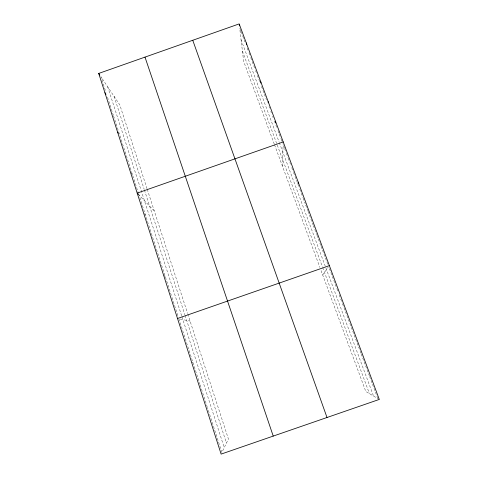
<?xml version="1.0" encoding="UTF-8"?>
<svg xmlns="http://www.w3.org/2000/svg" width="478" height="478" viewBox="0 0 478 478"><rect width="100%" height="100%" fill="white"/><g stroke="black" fill="none" stroke-linecap="round" stroke-linejoin="round"><path stroke-width="0.36" stroke-dasharray="2.39 1.79" d="M282.414 166.141L283.131 144.517M322.68 274.952L328.225 267.22M191.666 362.503L192.837 362.181M180.2 319.053L190.089 321.096M163.727 275.627L165.245 276.475M379.287 399.429L365.795 391.476L320.887 270.118M144.141 213.762L145.449 214.998M138.106 194.062L154.292 210.989M131.05 173.066L132.472 174.685M239.908 28.572L240.691 30.664M240.948 31.363L242.513 35.545M242.77 36.244L244.85 41.825M247.18 48.075L247.945 50.118M248.96 52.843L249.719 54.886M250.735 57.611L253.274 64.422M253.782 65.785L254.553 67.852M255.581 70.613L256.351 72.68M257.379 75.44L259.954 82.336M261.502 86.494L266.449 99.765M269.036 106.702L269.544 108.07M270.817 111.482L271.325 112.85M272.597 116.262L273.111 117.63M274.384 121.042L274.892 122.41M275.914 125.152L276.684 127.226M277.975 130.685L279.009 133.452M279.266 134.145L280.813 138.291M281.07 138.984L282.618 143.131M283.639 145.88L284.398 147.917M284.655 148.598L286.173 152.673M286.43 153.354L287.947 157.435M288.198 158.116L289.722 162.191M289.973 162.873L290.481 164.235M291.765 167.676L293.307 171.805M293.564 172.492L296.898 181.443M297.925 184.197L298.702 186.289M299.742 189.079L301.044 192.562M301.301 193.261L302.861 197.444M303.124 198.137L305.203 203.718M305.717 205.098L307.748 210.553M308.005 211.24L313.09 224.887M313.353 225.58L316.699 234.567M316.956 235.254L320.822 245.626M321.073 246.301L328.147 265.272M329.42 268.684L336.584 287.905M336.841 288.598L338.137 292.076M339.177 294.86L340.473 298.332M340.73 299.031L342.284 303.201M342.547 303.894L352.507 330.615M352.758 331.296L361.01 353.427M361.26 354.102L369.369 375.845M369.625 376.539L377.584 397.881M241.067 39.77L279.033 141.882M279.289 142.569L373.521 396.029M242.418 51.11L322.441 266.891M322.698 267.584L369.44 393.621M274.252 144.081L243.637 61.327L239.735 28.572M274.509 144.762L319.866 267.351M147.033 188.667L119.811 104.909L100.948 76.773L105.961 92.338M147.26 189.354L187.591 313.407M187.818 314.106L228.418 438.995L221.906 452.475L207.404 407.441M114.051 96.317L144.213 189.384M144.44 190.077L184.861 314.793M185.088 315.492L226.447 443.076M107.658 86.781L181.736 316.083M181.963 316.789L224.242 447.641M107.544 97.255L113.322 115.204M113.549 115.903L138.339 192.915M138.566 193.614L171.781 296.79M172.008 297.489L178.402 317.356M178.862 318.778L199.959 384.312M200.186 385.011L207.177 406.73"/><path stroke-width="0.72" d="M298.021 183.504L298.206 182.118M98.713 73.433L239.179 23.9L379.287 399.429L221.123 454.1L98.713 73.433L99.83 75.106M283.215 141.936L137.192 193.112L138.106 194.062M177.517 318.497L329.366 265.631M117.588 132.131L118.401 133.195M104.921 92.756L106.008 94.315M192.754 40.272L327.006 417.497M144.995 57.115L273.225 436.091M239.257 24.563L239.412 25.884M246.284 42.954L246.481 44.83M260.779 81.792L260.857 83.112M268.164 101.587L268.206 102.812M275.639 121.633L275.651 123.043"/></g></svg>
